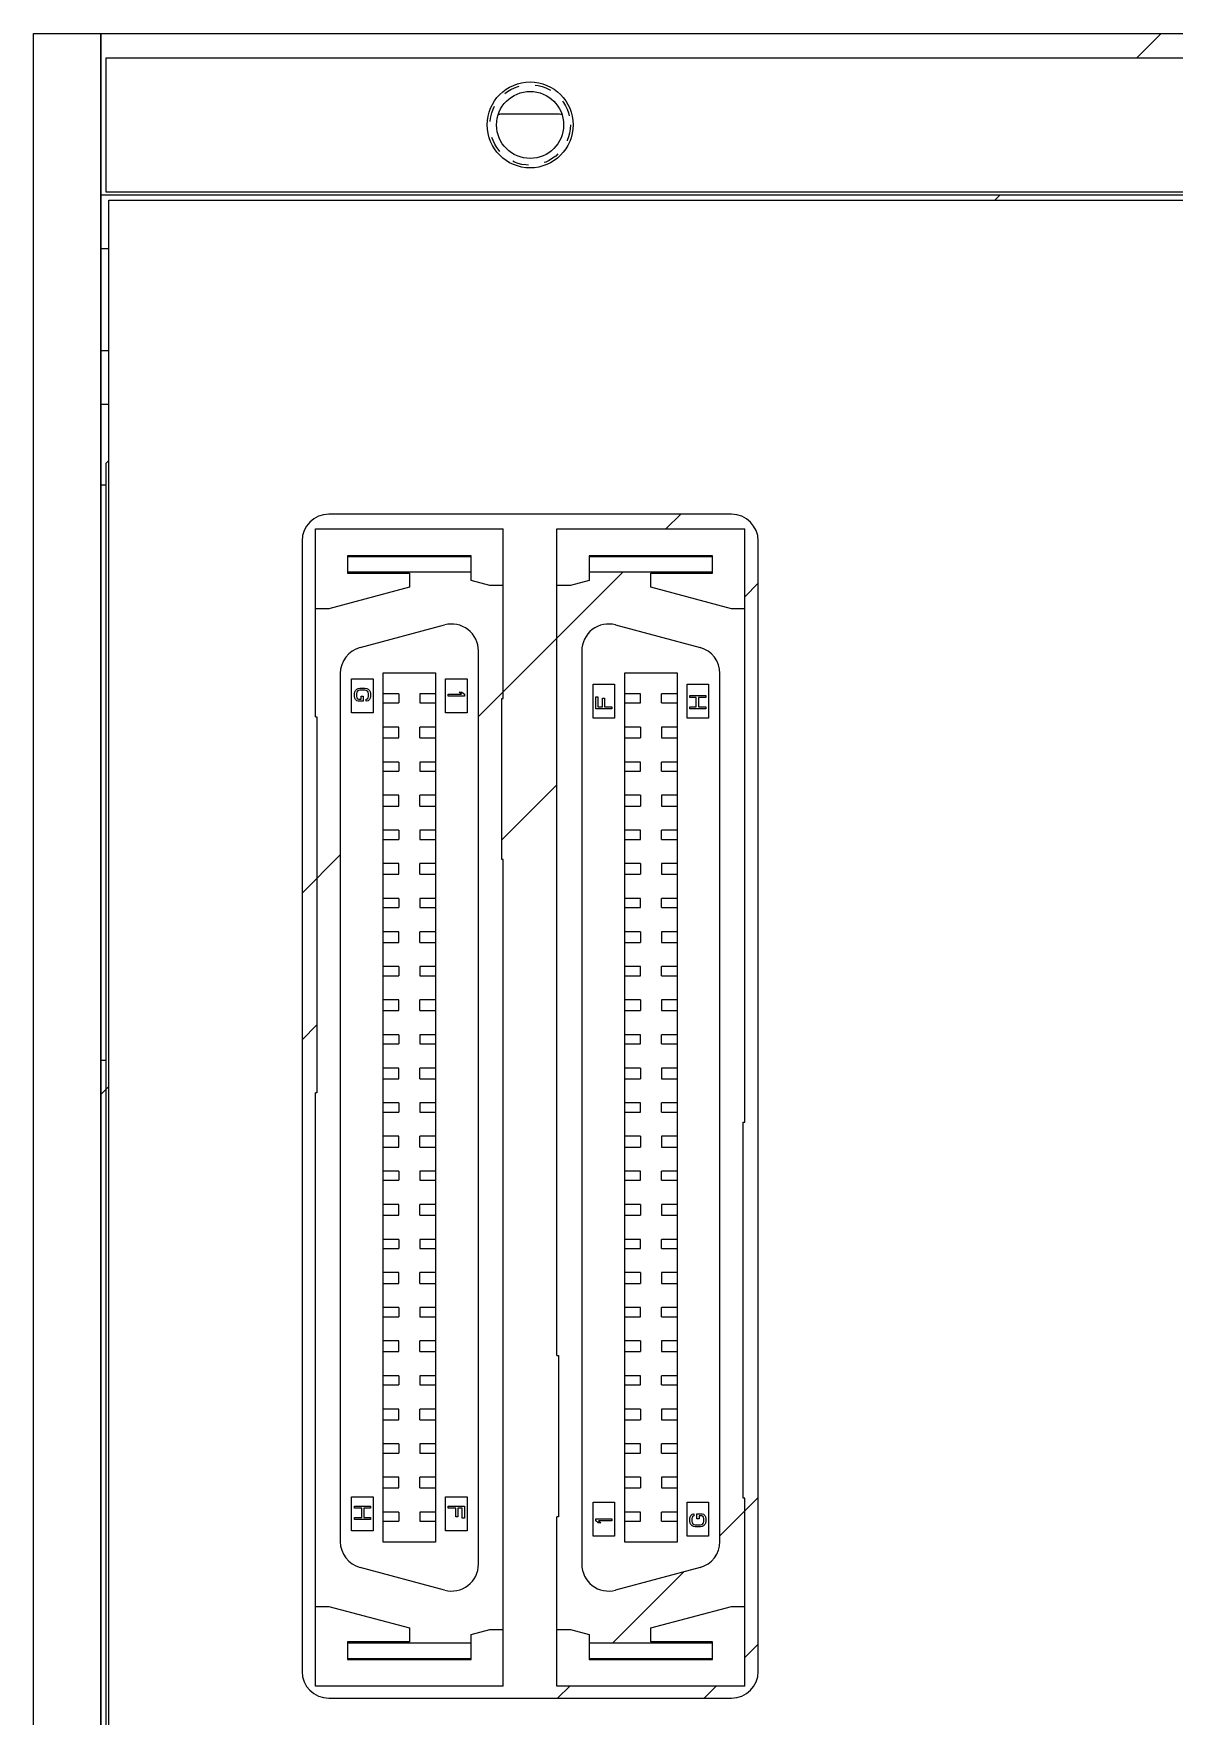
# Model space of a CAD drawing. Header units: inches. Extents: x 0 to 535, y 0 to 130.
# Drawn here: x 0 to 42.5, y 67.3 to 130 of the extents above; entities that cross this region are included whole.
import ezdxf

# ---------------------------------------------------------------- set-up
doc = ezdxf.new("R2010")
doc.units = ezdxf.units.IN
doc.header["$LTSCALE"] = 6.05
doc.header["$MEASUREMENT"] = 0
doc.linetypes.add('HIDDEN', pattern=[0.2, 0.1, -0.1])
for name, color, linetype in [('BRE716_PCB_ADXF_CONTINUOUS_LINE', 7, 'CONTINUOUS'), ('BREJ716_4_001_DXF_HIDDEN_LINE', 7, 'CONTINUOUS'), ('BREJ716_4_00DXF_CONTINUOUS_LINE', 7, 'CONTINUOUS'), ('BREJ716_4_01DXF_CONTINUOUS_LINE', 7, 'CONTINUOUS'), ('BSMJ712_4_00DXF_CONTINUOUS_LINE', 7, 'CONTINUOUS'), ('TE_1734101_5DXF_CONTINUOUS_LINE', 7, 'CONTINUOUS')]:
    doc.layers.add(name, color=color, linetype=linetype)

msp = doc.modelspace()

# ---------------------------------------------------------------- linework, layer by layer
at = {"layer": 'BRE716_PCB_ADXF_CONTINUOUS_LINE', "color": 7, "linetype": 'Continuous'}
for p, q in [((2.7, 114), (2.8, 114.1)), ((2.7, 16), (2.7, 114))]:
    msp.add_line(p, q, dxfattribs=at)
at = {"layer": 'BREJ716_4_001_DXF_HIDDEN_LINE', "color": 8, "linetype": 'HIDDEN'}
msp.add_circle((18.5, 126.6), 1.5, dxfattribs=at)
at = {"layer": 'BREJ716_4_00DXF_CONTINUOUS_LINE', "color": 7, "linetype": 'Continuous'}
for p, q in [((2.5, 130), (529.5, 130)), ((19.507, 127), (17.493, 127)), ((2.5, 124), (529.5, 124)), ((2.8, 6.3), (2.8, 123.8)), ((2.8, 123.8), (529.2, 123.8)), ((2.5, 122), (2.8, 122)), ((2.5, 118.2), (2.8, 118.2)), ((2.5, 116.2), (2.8, 116.2)), ((2.5, 113.2), (2.7, 113.2)), ((26, 112.1), (11, 112.1)), ((10, 111.1), (10, 69)), ((27, 69), (27, 111.1)), ((2.7, 91.75), (2.5, 91.75)), ((11, 68), (26, 68))]:
    msp.add_line(p, q, dxfattribs=at)
at = {"layer": 'BREJ716_4_00DXF_CONTINUOUS_LINE', "color": 2, "linetype": 'Continuous'}
for p, q in [((41.113, 129.1), (42.013, 130)), ((35.813, 123.8), (36.013, 124)), ((23.563, 111.55), (24.113, 112.1)), ((22.529, 110.516), (22.568, 110.555)), ((16.575, 104.562), (21.957, 109.944)), ((26.5, 109.026), (27, 109.526)), ((17.445, 99.971), (19.5, 102.026)), ((10, 97.987), (11.425, 99.412)), ((10, 92.526), (10.555, 93.081)), ((2.5, 90.487), (2.8, 90.787)), ((25.575, 74.049), (27, 75.474)), ((21.582, 70.056), (24.234, 72.707)), ((26.5, 69.513), (27, 70.013)), ((20.971, 69.445), (21.011, 69.484)), ((19.526, 68), (19.976, 68.45)), ((24.987, 68), (25.437, 68.45))]:
    msp.add_line(p, q, dxfattribs=at)
at = {"layer": 'BREJ716_4_00DXF_CONTINUOUS_LINE', "color": 7, "linetype": 'Continuous'}
msp.add_circle((18.5, 126.6), 1.25, dxfattribs=at)
for centre, radius, start, end in [((17.493, 125.378), 1.622, 90.00585, 96.3974), ((19.507, 125.378), 1.622, 83.6022, 89.99455), ((11, 111.1), 1, 90, 180), ((26, 111.1), 1, 0, 90), ((11, 69), 1, 180, 270), ((26, 69), 1, 270, 0)]:
    msp.add_arc(centre, radius, start, end, dxfattribs=at)
at = {"layer": 'BREJ716_4_01DXF_CONTINUOUS_LINE', "color": 7, "linetype": 'Continuous'}
for p, q in [((2.7, 124.1), (2.7, 129.1)), ((2.7, 129.1), (529.3, 129.1)), ((529.3, 124.1), (2.7, 124.1))]:
    msp.add_line(p, q, dxfattribs=at)
msp.add_circle((18.5, 126.6), 1.6, dxfattribs=at)
at = {"layer": 'BSMJ712_4_00DXF_CONTINUOUS_LINE', "color": 7, "linetype": 'Continuous'}
for p, q in [((0, 0), (0, 130)), ((0, 130), (2.5, 130)), ((2.5, 130), (2.5, 0)), ((2.5, 0), (2.5, 130))]:
    msp.add_line(p, q, dxfattribs=at)
at = {"layer": 'TE_1734101_5DXF_CONTINUOUS_LINE', "color": 7, "linetype": 'Continuous'}
for p, q in [((10.5, 104.55), (10.5, 111.55)), ((10.5, 111.55), (17.5, 111.55)), ((17.5, 105.24), (17.5, 111.55)), ((19.5, 80.76), (19.5, 111.55)), ((19.5, 111.55), (26.5, 111.55)), ((26.5, 89.45), (26.5, 111.55)), ((11.7, 110.555), (11.7, 109.905)), ((16.3, 110.555), (11.7, 110.555)), ((16.3, 110.516), (11.7, 110.516)), ((16.3, 109.63), (16.3, 110.555)), ((20.7, 110.555), (20.7, 109.63)), ((25.3, 110.555), (20.7, 110.555)), ((25.3, 110.516), (20.7, 110.516)), ((25.3, 109.905), (25.3, 110.555)), ((16.3, 109.944), (11.7, 109.944)), ((11.7, 109.905), (14, 109.905)), ((14, 109.905), (14, 109.383)), ((25.3, 109.944), (20.7, 109.944)), ((23, 109.383), (23, 109.905)), ((23, 109.905), (25.3, 109.905)), ((14, 109.383), (11, 108.579)), ((17, 109.442), (16.3, 109.63)), ((17.5, 109.442), (17, 109.442)), ((20, 109.442), (19.5, 109.442)), ((20.7, 109.63), (20, 109.442)), ((26, 108.579), (23, 109.383)), ((11, 108.579), (10.5, 108.579)), ((26.5, 108.579), (26, 108.579)), ((12.166, 107.132), (15.316, 107.976)), ((21.684, 107.976), (24.834, 107.132)), ((16.575, 72.99), (16.575, 107.01)), ((20.425, 107.01), (20.425, 72.99)), ((11.425, 106.166), (11.425, 73.834)), ((11.85, 104.7), (11.85, 105.97)), ((11.85, 105.97), (12.65, 105.97)), ((12.65, 105.97), (12.65, 104.7)), ((13.025, 73.81), (13.025, 106.19)), ((13.025, 106.19), (14.975, 106.19)), ((14.975, 106.19), (14.975, 73.81)), ((15.35, 104.7), (15.35, 105.97)), ((15.35, 105.97), (16.15, 105.97)), ((16.15, 105.97), (16.15, 104.7)), ((22.025, 73.81), (22.025, 106.19)), ((22.025, 106.19), (23.975, 106.19)), ((23.975, 106.19), (23.975, 73.81)), ((25.575, 73.834), (25.575, 106.166)), ((11.95, 105.42), (11.963, 105.482)), ((11.95, 105.308), (11.95, 105.42)), ((11.963, 105.245), (11.95, 105.308)), ((11.963, 105.482), (11.988, 105.533)), ((11.988, 105.533), (12.039, 105.583)), ((12.039, 105.47), (12.027, 105.42)), ((12.027, 105.42), (12.027, 105.308)), ((12.027, 105.308), (12.039, 105.257)), ((12.039, 105.583), (12.09, 105.607)), ((12.065, 105.508), (12.039, 105.47)), ((12.103, 105.533), (12.065, 105.508)), ((12.09, 105.607), (12.154, 105.62)), ((12.154, 105.545), (12.103, 105.533)), ((12.154, 105.62), (12.346, 105.62)), ((12.346, 105.545), (12.154, 105.545)), ((12.205, 105.207), (12.205, 105.32)), ((12.205, 105.32), (12.282, 105.32)), ((12.282, 105.32), (12.282, 105.132)), ((12.346, 105.62), (12.41, 105.607)), ((12.397, 105.533), (12.346, 105.545)), ((12.435, 105.508), (12.397, 105.533)), ((12.41, 105.607), (12.461, 105.583)), ((12.461, 105.47), (12.435, 105.508)), ((12.461, 105.583), (12.512, 105.533)), ((12.473, 105.42), (12.461, 105.47)), ((12.461, 105.257), (12.473, 105.308)), ((12.473, 105.308), (12.473, 105.42)), ((12.512, 105.533), (12.537, 105.482)), ((12.537, 105.482), (12.55, 105.42)), ((12.55, 105.308), (12.537, 105.245)), ((12.55, 105.42), (12.55, 105.308)), ((13.61, 105.41), (13.025, 105.41)), ((13.61, 105.41), (13.61, 105.07)), ((14.39, 105.41), (14.39, 105.07)), ((14.975, 105.41), (14.39, 105.41)), ((15.45, 105.32), (15.45, 105.395)), ((15.45, 105.395), (15.948, 105.395)), ((16.05, 105.32), (15.45, 105.32)), ((15.948, 105.395), (15.859, 105.47)), ((15.859, 105.47), (15.961, 105.47)), ((15.961, 105.47), (16.05, 105.395)), ((16.05, 105.395), (16.05, 105.32)), ((20.85, 104.5), (20.85, 105.77)), ((20.85, 105.77), (21.65, 105.77)), ((20.95, 104.85), (20.95, 105.3)), ((20.95, 105.3), (21.027, 105.3)), ((21.027, 105.3), (21.027, 104.925)), ((21.65, 105.77), (21.65, 104.5)), ((22.61, 105.41), (22.025, 105.41)), ((22.61, 105.07), (22.61, 105.41)), ((23.39, 105.07), (23.39, 105.41)), ((23.975, 105.41), (23.39, 105.41)), ((24.35, 104.5), (24.35, 105.77)), ((24.35, 105.77), (25.15, 105.77)), ((24.45, 105.275), (24.45, 105.35)), ((24.45, 105.35), (25.05, 105.35)), ((25.05, 105.35), (25.05, 105.275)), ((25.15, 105.77), (25.15, 104.5)), ((12.65, 104.7), (11.85, 104.7)), ((11.988, 105.195), (11.963, 105.245)), ((12.039, 105.145), (11.988, 105.195)), ((12.039, 105.257), (12.065, 105.22)), ((12.09, 105.132), (12.039, 105.145)), ((12.065, 105.22), (12.103, 105.207)), ((12.282, 105.132), (12.09, 105.132)), ((12.103, 105.207), (12.205, 105.207)), ((12.397, 105.207), (12.435, 105.22)), ((12.397, 105.132), (12.397, 105.207)), ((12.461, 105.145), (12.397, 105.132)), ((12.435, 105.22), (12.461, 105.257)), ((12.512, 105.195), (12.461, 105.145)), ((12.537, 105.245), (12.512, 105.195)), ((13.025, 105.07), (13.61, 105.07)), ((14.39, 105.07), (14.975, 105.07)), ((16.15, 104.7), (15.35, 104.7)), ((17.445, 99.24), (17.445, 105.24)), ((17.445, 105.24), (17.5, 105.24)), ((21.55, 104.85), (20.95, 104.85)), ((21.027, 104.925), (21.193, 104.925)), ((21.193, 104.925), (21.193, 105.25)), ((21.193, 105.25), (21.269, 105.25)), ((21.269, 105.25), (21.269, 104.925)), ((21.269, 104.925), (21.55, 104.925)), ((21.55, 104.925), (21.55, 104.85)), ((22.025, 105.07), (22.61, 105.07)), ((23.39, 105.07), (23.975, 105.07)), ((24.693, 105.275), (24.45, 105.275)), ((24.45, 104.85), (24.45, 104.925)), ((24.45, 104.925), (24.693, 104.925)), ((25.05, 104.85), (24.45, 104.85)), ((24.693, 104.925), (24.693, 105.275)), ((24.769, 105.275), (24.769, 104.925)), ((25.05, 105.275), (24.769, 105.275)), ((24.769, 104.925), (25.05, 104.925)), ((25.05, 104.925), (25.05, 104.85)), ((10.5, 104.55), (10.555, 104.55)), ((10.555, 104.55), (10.555, 90.55)), ((13.61, 104.17), (13.025, 104.17)), ((13.61, 103.77), (13.61, 104.17)), ((14.39, 103.77), (14.39, 104.17)), ((14.975, 104.17), (14.39, 104.17)), ((21.65, 104.5), (20.85, 104.5)), ((22.61, 104.17), (22.025, 104.17)), ((22.61, 104.17), (22.61, 103.77)), ((23.39, 104.17), (23.39, 103.77)), ((23.975, 104.17), (23.39, 104.17)), ((25.15, 104.5), (24.35, 104.5)), ((13.025, 103.77), (13.61, 103.77)), ((14.39, 103.77), (14.975, 103.77)), ((22.025, 103.77), (22.61, 103.77)), ((23.39, 103.77), (23.975, 103.77)), ((13.61, 102.87), (13.025, 102.87)), ((13.61, 102.87), (13.61, 102.53)), ((14.39, 102.87), (14.39, 102.53)), ((14.975, 102.87), (14.39, 102.87)), ((22.61, 102.87), (22.025, 102.87)), ((22.61, 102.53), (22.61, 102.87)), ((23.39, 102.53), (23.39, 102.87)), ((23.975, 102.87), (23.39, 102.87)), ((13.025, 102.53), (13.61, 102.53)), ((14.39, 102.53), (14.975, 102.53)), ((22.025, 102.53), (22.61, 102.53)), ((23.39, 102.53), (23.975, 102.53)), ((13.61, 101.63), (13.025, 101.63)), ((13.61, 101.23), (13.61, 101.63)), ((14.39, 101.23), (14.39, 101.63)), ((14.975, 101.63), (14.39, 101.63)), ((22.61, 101.63), (22.025, 101.63)), ((22.61, 101.63), (22.61, 101.23)), ((23.39, 101.63), (23.39, 101.23)), ((23.975, 101.63), (23.39, 101.63)), ((13.025, 101.23), (13.61, 101.23)), ((14.39, 101.23), (14.975, 101.23)), ((22.025, 101.23), (22.61, 101.23)), ((23.39, 101.23), (23.975, 101.23)), ((13.61, 100.33), (13.025, 100.33)), ((13.61, 100.33), (13.61, 99.99)), ((14.39, 100.33), (14.39, 99.99)), ((14.975, 100.33), (14.39, 100.33)), ((22.61, 100.33), (22.025, 100.33)), ((22.61, 99.99), (22.61, 100.33)), ((23.39, 99.99), (23.39, 100.33)), ((23.975, 100.33), (23.39, 100.33)), ((13.025, 99.99), (13.61, 99.99)), ((14.39, 99.99), (14.975, 99.99)), ((22.025, 99.99), (22.61, 99.99)), ((23.39, 99.99), (23.975, 99.99)), ((13.61, 99.09), (13.025, 99.09)), ((13.61, 98.69), (13.61, 99.09)), ((14.39, 98.69), (14.39, 99.09)), ((14.975, 99.09), (14.39, 99.09)), ((17.5, 99.24), (17.445, 99.24)), ((17.5, 68.45), (17.5, 99.24)), ((22.61, 99.09), (22.025, 99.09)), ((22.61, 99.09), (22.61, 98.69)), ((23.39, 99.09), (23.39, 98.69)), ((23.975, 99.09), (23.39, 99.09)), ((13.025, 98.69), (13.61, 98.69)), ((14.39, 98.69), (14.975, 98.69)), ((22.025, 98.69), (22.61, 98.69)), ((23.39, 98.69), (23.975, 98.69)), ((13.61, 97.79), (13.025, 97.79)), ((13.61, 97.79), (13.61, 97.45)), ((14.39, 97.79), (14.39, 97.45)), ((14.975, 97.79), (14.39, 97.79)), ((22.61, 97.79), (22.025, 97.79)), ((22.61, 97.45), (22.61, 97.79)), ((23.39, 97.45), (23.39, 97.79)), ((23.975, 97.79), (23.39, 97.79)), ((13.025, 97.45), (13.61, 97.45)), ((14.39, 97.45), (14.975, 97.45)), ((22.025, 97.45), (22.61, 97.45)), ((23.39, 97.45), (23.975, 97.45)), ((13.61, 96.55), (13.025, 96.55)), ((13.61, 96.15), (13.61, 96.55)), ((14.39, 96.15), (14.39, 96.55)), ((14.975, 96.55), (14.39, 96.55)), ((22.61, 96.55), (22.025, 96.55)), ((22.61, 96.55), (22.61, 96.15)), ((23.39, 96.55), (23.39, 96.15)), ((23.975, 96.55), (23.39, 96.55)), ((13.025, 96.15), (13.61, 96.15)), ((14.39, 96.15), (14.975, 96.15)), ((22.025, 96.15), (22.61, 96.15)), ((23.39, 96.15), (23.975, 96.15)), ((13.61, 95.25), (13.025, 95.25)), ((13.025, 94.91), (13.61, 94.91)), ((13.61, 95.25), (13.61, 94.91)), ((14.39, 95.25), (14.39, 94.91)), ((14.975, 95.25), (14.39, 95.25)), ((14.39, 94.91), (14.975, 94.91)), ((22.61, 95.25), (22.025, 95.25)), ((22.025, 94.91), (22.61, 94.91)), ((22.61, 94.91), (22.61, 95.25)), ((23.39, 94.91), (23.39, 95.25)), ((23.975, 95.25), (23.39, 95.25)), ((23.39, 94.91), (23.975, 94.91)), ((13.61, 94.01), (13.025, 94.01)), ((13.025, 93.61), (13.61, 93.61)), ((13.61, 93.61), (13.61, 94.01)), ((14.39, 93.61), (14.39, 94.01)), ((14.975, 94.01), (14.39, 94.01)), ((14.39, 93.61), (14.975, 93.61)), ((22.61, 94.01), (22.025, 94.01)), ((22.025, 93.61), (22.61, 93.61)), ((22.61, 94.01), (22.61, 93.61)), ((23.39, 94.01), (23.39, 93.61)), ((23.975, 94.01), (23.39, 94.01)), ((23.39, 93.61), (23.975, 93.61)), ((13.61, 92.71), (13.025, 92.71)), ((13.025, 92.37), (13.61, 92.37)), ((13.61, 92.71), (13.61, 92.37)), ((14.39, 92.71), (14.39, 92.37)), ((14.975, 92.71), (14.39, 92.71)), ((14.39, 92.37), (14.975, 92.37)), ((22.61, 92.71), (22.025, 92.71)), ((22.025, 92.37), (22.61, 92.37)), ((22.61, 92.37), (22.61, 92.71)), ((23.39, 92.37), (23.39, 92.71)), ((23.975, 92.71), (23.39, 92.71)), ((23.39, 92.37), (23.975, 92.37)), ((13.61, 91.47), (13.025, 91.47)), ((13.025, 91.07), (13.61, 91.07)), ((13.61, 91.07), (13.61, 91.47)), ((14.39, 91.07), (14.39, 91.47)), ((14.975, 91.47), (14.39, 91.47)), ((14.39, 91.07), (14.975, 91.07)), ((22.61, 91.47), (22.025, 91.47)), ((22.025, 91.07), (22.61, 91.07)), ((22.61, 91.47), (22.61, 91.07)), ((23.39, 91.47), (23.39, 91.07)), ((23.975, 91.47), (23.39, 91.47)), ((23.39, 91.07), (23.975, 91.07)), ((10.5, 68.45), (10.5, 90.55)), ((10.555, 90.55), (10.5, 90.55)), ((13.61, 90.17), (13.025, 90.17)), ((13.025, 89.83), (13.61, 89.83)), ((13.61, 90.17), (13.61, 89.83)), ((14.39, 90.17), (14.39, 89.83)), ((14.975, 90.17), (14.39, 90.17)), ((14.39, 89.83), (14.975, 89.83)), ((22.61, 90.17), (22.025, 90.17)), ((22.025, 89.83), (22.61, 89.83)), ((22.61, 89.83), (22.61, 90.17)), ((23.39, 89.83), (23.39, 90.17)), ((23.975, 90.17), (23.39, 90.17)), ((23.39, 89.83), (23.975, 89.83)), ((26.445, 75.45), (26.445, 89.45)), ((26.445, 89.45), (26.5, 89.45)), ((13.61, 88.93), (13.025, 88.93)), ((13.025, 88.53), (13.61, 88.53)), ((13.61, 88.53), (13.61, 88.93)), ((14.39, 88.53), (14.39, 88.93)), ((14.975, 88.93), (14.39, 88.93)), ((14.39, 88.53), (14.975, 88.53)), ((22.61, 88.93), (22.025, 88.93)), ((22.025, 88.53), (22.61, 88.53)), ((22.61, 88.93), (22.61, 88.53)), ((23.39, 88.93), (23.39, 88.53)), ((23.975, 88.93), (23.39, 88.93)), ((23.39, 88.53), (23.975, 88.53)), ((13.61, 87.63), (13.025, 87.63)), ((13.025, 87.29), (13.61, 87.29)), ((13.61, 87.63), (13.61, 87.29)), ((14.39, 87.63), (14.39, 87.29)), ((14.975, 87.63), (14.39, 87.63)), ((14.39, 87.29), (14.975, 87.29)), ((22.61, 87.63), (22.025, 87.63)), ((22.025, 87.29), (22.61, 87.29)), ((22.61, 87.29), (22.61, 87.63)), ((23.39, 87.29), (23.39, 87.63)), ((23.975, 87.63), (23.39, 87.63)), ((23.39, 87.29), (23.975, 87.29)), ((13.61, 86.39), (13.025, 86.39)), ((13.025, 85.99), (13.61, 85.99)), ((13.61, 85.99), (13.61, 86.39)), ((14.39, 85.99), (14.39, 86.39)), ((14.975, 86.39), (14.39, 86.39)), ((14.39, 85.99), (14.975, 85.99)), ((22.61, 86.39), (22.025, 86.39)), ((22.025, 85.99), (22.61, 85.99)), ((22.61, 86.39), (22.61, 85.99)), ((23.39, 86.39), (23.39, 85.99)), ((23.975, 86.39), (23.39, 86.39)), ((23.39, 85.99), (23.975, 85.99)), ((13.61, 85.09), (13.025, 85.09)), ((13.025, 84.75), (13.61, 84.75)), ((13.61, 85.09), (13.61, 84.75)), ((14.39, 85.09), (14.39, 84.75)), ((14.975, 85.09), (14.39, 85.09)), ((14.39, 84.75), (14.975, 84.75)), ((22.61, 85.09), (22.025, 85.09)), ((22.025, 84.75), (22.61, 84.75)), ((22.61, 84.75), (22.61, 85.09)), ((23.39, 84.75), (23.39, 85.09)), ((23.975, 85.09), (23.39, 85.09)), ((23.39, 84.75), (23.975, 84.75)), ((13.61, 83.85), (13.025, 83.85)), ((13.025, 83.45), (13.61, 83.45)), ((13.61, 83.45), (13.61, 83.85)), ((14.39, 83.45), (14.39, 83.85)), ((14.975, 83.85), (14.39, 83.85)), ((14.39, 83.45), (14.975, 83.45)), ((22.61, 83.85), (22.025, 83.85)), ((22.025, 83.45), (22.61, 83.45)), ((22.61, 83.85), (22.61, 83.45)), ((23.39, 83.85), (23.39, 83.45)), ((23.975, 83.85), (23.39, 83.85)), ((23.39, 83.45), (23.975, 83.45)), ((13.61, 82.55), (13.025, 82.55)), ((13.025, 82.21), (13.61, 82.21)), ((13.61, 82.55), (13.61, 82.21)), ((14.39, 82.55), (14.39, 82.21)), ((14.975, 82.55), (14.39, 82.55)), ((14.39, 82.21), (14.975, 82.21)), ((22.61, 82.55), (22.025, 82.55)), ((22.025, 82.21), (22.61, 82.21)), ((22.61, 82.21), (22.61, 82.55)), ((23.39, 82.21), (23.39, 82.55)), ((23.975, 82.55), (23.39, 82.55)), ((23.39, 82.21), (23.975, 82.21)), ((13.61, 81.31), (13.025, 81.31)), ((13.025, 80.91), (13.61, 80.91)), ((13.61, 80.91), (13.61, 81.31)), ((14.39, 80.91), (14.39, 81.31)), ((14.975, 81.31), (14.39, 81.31)), ((14.39, 80.91), (14.975, 80.91)), ((22.61, 81.31), (22.025, 81.31)), ((22.025, 80.91), (22.61, 80.91)), ((22.61, 81.31), (22.61, 80.91)), ((23.39, 81.31), (23.39, 80.91)), ((23.975, 81.31), (23.39, 81.31)), ((23.39, 80.91), (23.975, 80.91)), ((19.5, 80.76), (19.555, 80.76)), ((19.555, 80.76), (19.555, 74.76)), ((13.61, 80.01), (13.025, 80.01)), ((13.025, 79.67), (13.61, 79.67)), ((13.61, 80.01), (13.61, 79.67)), ((14.39, 80.01), (14.39, 79.67)), ((14.975, 80.01), (14.39, 80.01)), ((14.39, 79.67), (14.975, 79.67)), ((22.61, 80.01), (22.025, 80.01)), ((22.025, 79.67), (22.61, 79.67)), ((22.61, 79.67), (22.61, 80.01)), ((23.39, 79.67), (23.39, 80.01)), ((23.975, 80.01), (23.39, 80.01)), ((23.39, 79.67), (23.975, 79.67)), ((13.61, 78.77), (13.025, 78.77)), ((13.025, 78.37), (13.61, 78.37)), ((13.61, 78.37), (13.61, 78.77)), ((14.39, 78.37), (14.39, 78.77)), ((14.975, 78.77), (14.39, 78.77)), ((14.39, 78.37), (14.975, 78.37)), ((22.61, 78.77), (22.025, 78.77)), ((22.025, 78.37), (22.61, 78.37)), ((22.61, 78.77), (22.61, 78.37)), ((23.39, 78.77), (23.39, 78.37)), ((23.975, 78.77), (23.39, 78.77)), ((23.39, 78.37), (23.975, 78.37)), ((13.61, 77.47), (13.025, 77.47)), ((13.025, 77.13), (13.61, 77.13)), ((13.61, 77.47), (13.61, 77.13)), ((14.39, 77.47), (14.39, 77.13)), ((14.975, 77.47), (14.39, 77.47)), ((14.39, 77.13), (14.975, 77.13)), ((22.61, 77.47), (22.025, 77.47)), ((22.025, 77.13), (22.61, 77.13)), ((22.61, 77.13), (22.61, 77.47)), ((23.39, 77.13), (23.39, 77.47)), ((23.975, 77.47), (23.39, 77.47)), ((23.39, 77.13), (23.975, 77.13)), ((13.61, 76.23), (13.025, 76.23)), ((13.61, 75.83), (13.61, 76.23)), ((14.39, 75.83), (14.39, 76.23)), ((14.975, 76.23), (14.39, 76.23)), ((22.61, 76.23), (22.025, 76.23)), ((22.61, 76.23), (22.61, 75.83)), ((23.39, 76.23), (23.39, 75.83)), ((23.975, 76.23), (23.39, 76.23)), ((11.85, 74.23), (11.85, 75.5)), ((11.85, 75.5), (12.65, 75.5)), ((12.65, 75.5), (12.65, 74.23)), ((13.025, 75.83), (13.61, 75.83)), ((14.39, 75.83), (14.975, 75.83)), ((15.35, 74.23), (15.35, 75.5)), ((15.35, 75.5), (16.15, 75.5)), ((16.15, 75.5), (16.15, 74.23)), ((20.85, 74.03), (20.85, 75.3)), ((20.85, 75.3), (21.65, 75.3)), ((21.65, 75.3), (21.65, 74.03)), ((22.025, 75.83), (22.61, 75.83)), ((23.39, 75.83), (23.975, 75.83)), ((24.35, 74.03), (24.35, 75.3)), ((24.35, 75.3), (25.15, 75.3)), ((25.15, 75.3), (25.15, 74.03)), ((26.5, 75.45), (26.445, 75.45)), ((26.5, 68.45), (26.5, 75.45)), ((11.95, 75.075), (11.95, 75.15)), ((11.95, 75.15), (12.55, 75.15)), ((12.231, 75.075), (11.95, 75.075)), ((11.95, 74.65), (11.95, 74.725)), ((11.95, 74.725), (12.231, 74.725)), ((12.55, 74.65), (11.95, 74.65)), ((12.231, 74.725), (12.231, 75.075)), ((12.307, 75.075), (12.307, 74.725)), ((12.55, 75.075), (12.307, 75.075)), ((12.307, 74.725), (12.55, 74.725)), ((12.55, 75.15), (12.55, 75.075)), ((12.55, 74.725), (12.55, 74.65)), ((13.61, 74.93), (13.025, 74.93)), ((13.025, 74.59), (13.61, 74.59)), ((13.61, 74.93), (13.61, 74.59)), ((14.39, 74.93), (14.39, 74.59)), ((14.975, 74.93), (14.39, 74.93)), ((14.39, 74.59), (14.975, 74.59)), ((15.45, 75.075), (15.45, 75.15)), ((15.45, 75.15), (16.05, 75.15)), ((15.731, 75.075), (15.45, 75.075)), ((15.731, 74.75), (15.731, 75.075)), ((15.807, 74.75), (15.731, 74.75)), ((15.807, 75.075), (15.807, 74.75)), ((15.973, 75.075), (15.807, 75.075)), ((15.973, 74.7), (15.973, 75.075)), ((16.05, 74.7), (15.973, 74.7)), ((16.05, 75.15), (16.05, 74.7)), ((19.5, 68.45), (19.5, 74.76)), ((19.555, 74.76), (19.5, 74.76)), ((20.95, 74.605), (20.95, 74.68)), ((20.95, 74.68), (21.55, 74.68)), ((21.039, 74.53), (20.95, 74.605)), ((21.052, 74.605), (21.141, 74.53)), ((21.55, 74.605), (21.052, 74.605)), ((21.55, 74.68), (21.55, 74.605)), ((22.61, 74.93), (22.025, 74.93)), ((22.025, 74.59), (22.61, 74.59)), ((22.61, 74.59), (22.61, 74.93)), ((23.39, 74.59), (23.39, 74.93)), ((23.975, 74.93), (23.39, 74.93)), ((23.39, 74.59), (23.975, 74.59)), ((24.45, 74.692), (24.463, 74.755)), ((24.45, 74.58), (24.45, 74.692)), ((24.463, 74.755), (24.488, 74.805)), ((24.488, 74.805), (24.539, 74.855)), ((24.539, 74.743), (24.527, 74.692)), ((24.527, 74.692), (24.527, 74.58)), ((24.539, 74.855), (24.603, 74.868)), ((24.565, 74.78), (24.539, 74.743)), ((24.603, 74.793), (24.565, 74.78)), ((24.603, 74.868), (24.603, 74.793)), ((24.718, 74.68), (24.718, 74.868)), ((24.718, 74.868), (24.91, 74.868)), ((24.795, 74.68), (24.718, 74.68)), ((24.795, 74.793), (24.795, 74.68)), ((24.897, 74.793), (24.795, 74.793)), ((24.935, 74.78), (24.897, 74.793)), ((24.91, 74.868), (24.961, 74.855)), ((24.961, 74.743), (24.935, 74.78)), ((24.961, 74.855), (25.012, 74.805)), ((24.973, 74.692), (24.961, 74.743)), ((24.973, 74.58), (24.973, 74.692)), ((25.012, 74.805), (25.037, 74.755)), ((25.037, 74.755), (25.05, 74.692)), ((25.05, 74.692), (25.05, 74.58)), ((12.65, 74.23), (11.85, 74.23)), ((16.15, 74.23), (15.35, 74.23)), ((21.65, 74.03), (20.85, 74.03)), ((21.141, 74.53), (21.039, 74.53)), ((25.15, 74.03), (24.35, 74.03)), ((24.463, 74.518), (24.45, 74.58)), ((24.488, 74.467), (24.463, 74.518)), ((24.539, 74.417), (24.488, 74.467)), ((24.527, 74.58), (24.539, 74.53)), ((24.539, 74.53), (24.565, 74.492)), ((24.59, 74.393), (24.539, 74.417)), ((24.565, 74.492), (24.603, 74.467)), ((24.654, 74.38), (24.59, 74.393)), ((24.603, 74.467), (24.654, 74.455)), ((24.654, 74.455), (24.846, 74.455)), ((24.846, 74.38), (24.654, 74.38)), ((24.846, 74.455), (24.897, 74.467)), ((24.91, 74.393), (24.846, 74.38)), ((24.897, 74.467), (24.935, 74.492)), ((24.961, 74.417), (24.91, 74.393)), ((24.935, 74.492), (24.961, 74.53)), ((24.961, 74.53), (24.973, 74.58)), ((25.012, 74.467), (24.961, 74.417)), ((25.037, 74.518), (25.012, 74.467)), ((25.05, 74.58), (25.037, 74.518)), ((14.975, 73.81), (13.025, 73.81)), ((23.975, 73.81), (22.025, 73.81)), ((15.316, 72.024), (12.166, 72.868)), ((24.834, 72.868), (21.684, 72.024)), ((10.5, 71.421), (11, 71.421)), ((11, 71.421), (14, 70.617)), ((23, 70.617), (26, 71.421)), ((26, 71.421), (26.5, 71.421)), ((14, 70.617), (14, 70.095)), ((16.3, 70.37), (17, 70.558)), ((16.3, 69.445), (16.3, 70.37)), ((17, 70.558), (17.5, 70.558)), ((19.5, 70.558), (20, 70.558)), ((20, 70.558), (20.7, 70.37)), ((20.7, 70.37), (20.7, 69.445)), ((23, 70.095), (23, 70.617)), ((11.7, 70.095), (11.7, 69.445)), ((14, 70.095), (11.7, 70.095)), ((11.7, 70.056), (16.3, 70.056)), ((20.7, 70.056), (25.3, 70.056)), ((25.3, 70.095), (23, 70.095)), ((25.3, 69.445), (25.3, 70.095)), ((11.7, 69.484), (16.3, 69.484)), ((11.7, 69.445), (16.3, 69.445)), ((20.7, 69.484), (25.3, 69.484)), ((20.7, 69.445), (25.3, 69.445)), ((17.5, 68.45), (10.5, 68.45)), ((26.5, 68.45), (19.5, 68.45))]:
    msp.add_line(p, q, dxfattribs=at)
for centre, start, end in [((15.575, 107.01), 0, 105), ((21.425, 107.01), 75, 180), ((12.425, 106.166), 105, 180), ((24.575, 106.166), 0, 75), ((12.425, 73.834), 180, 255), ((24.575, 73.834), 285, 0), ((15.575, 72.99), 255, 0), ((21.425, 72.99), 180, 285)]:
    msp.add_arc(centre, 1, start, end, dxfattribs=at)

doc.saveas('drawing.dxf')
